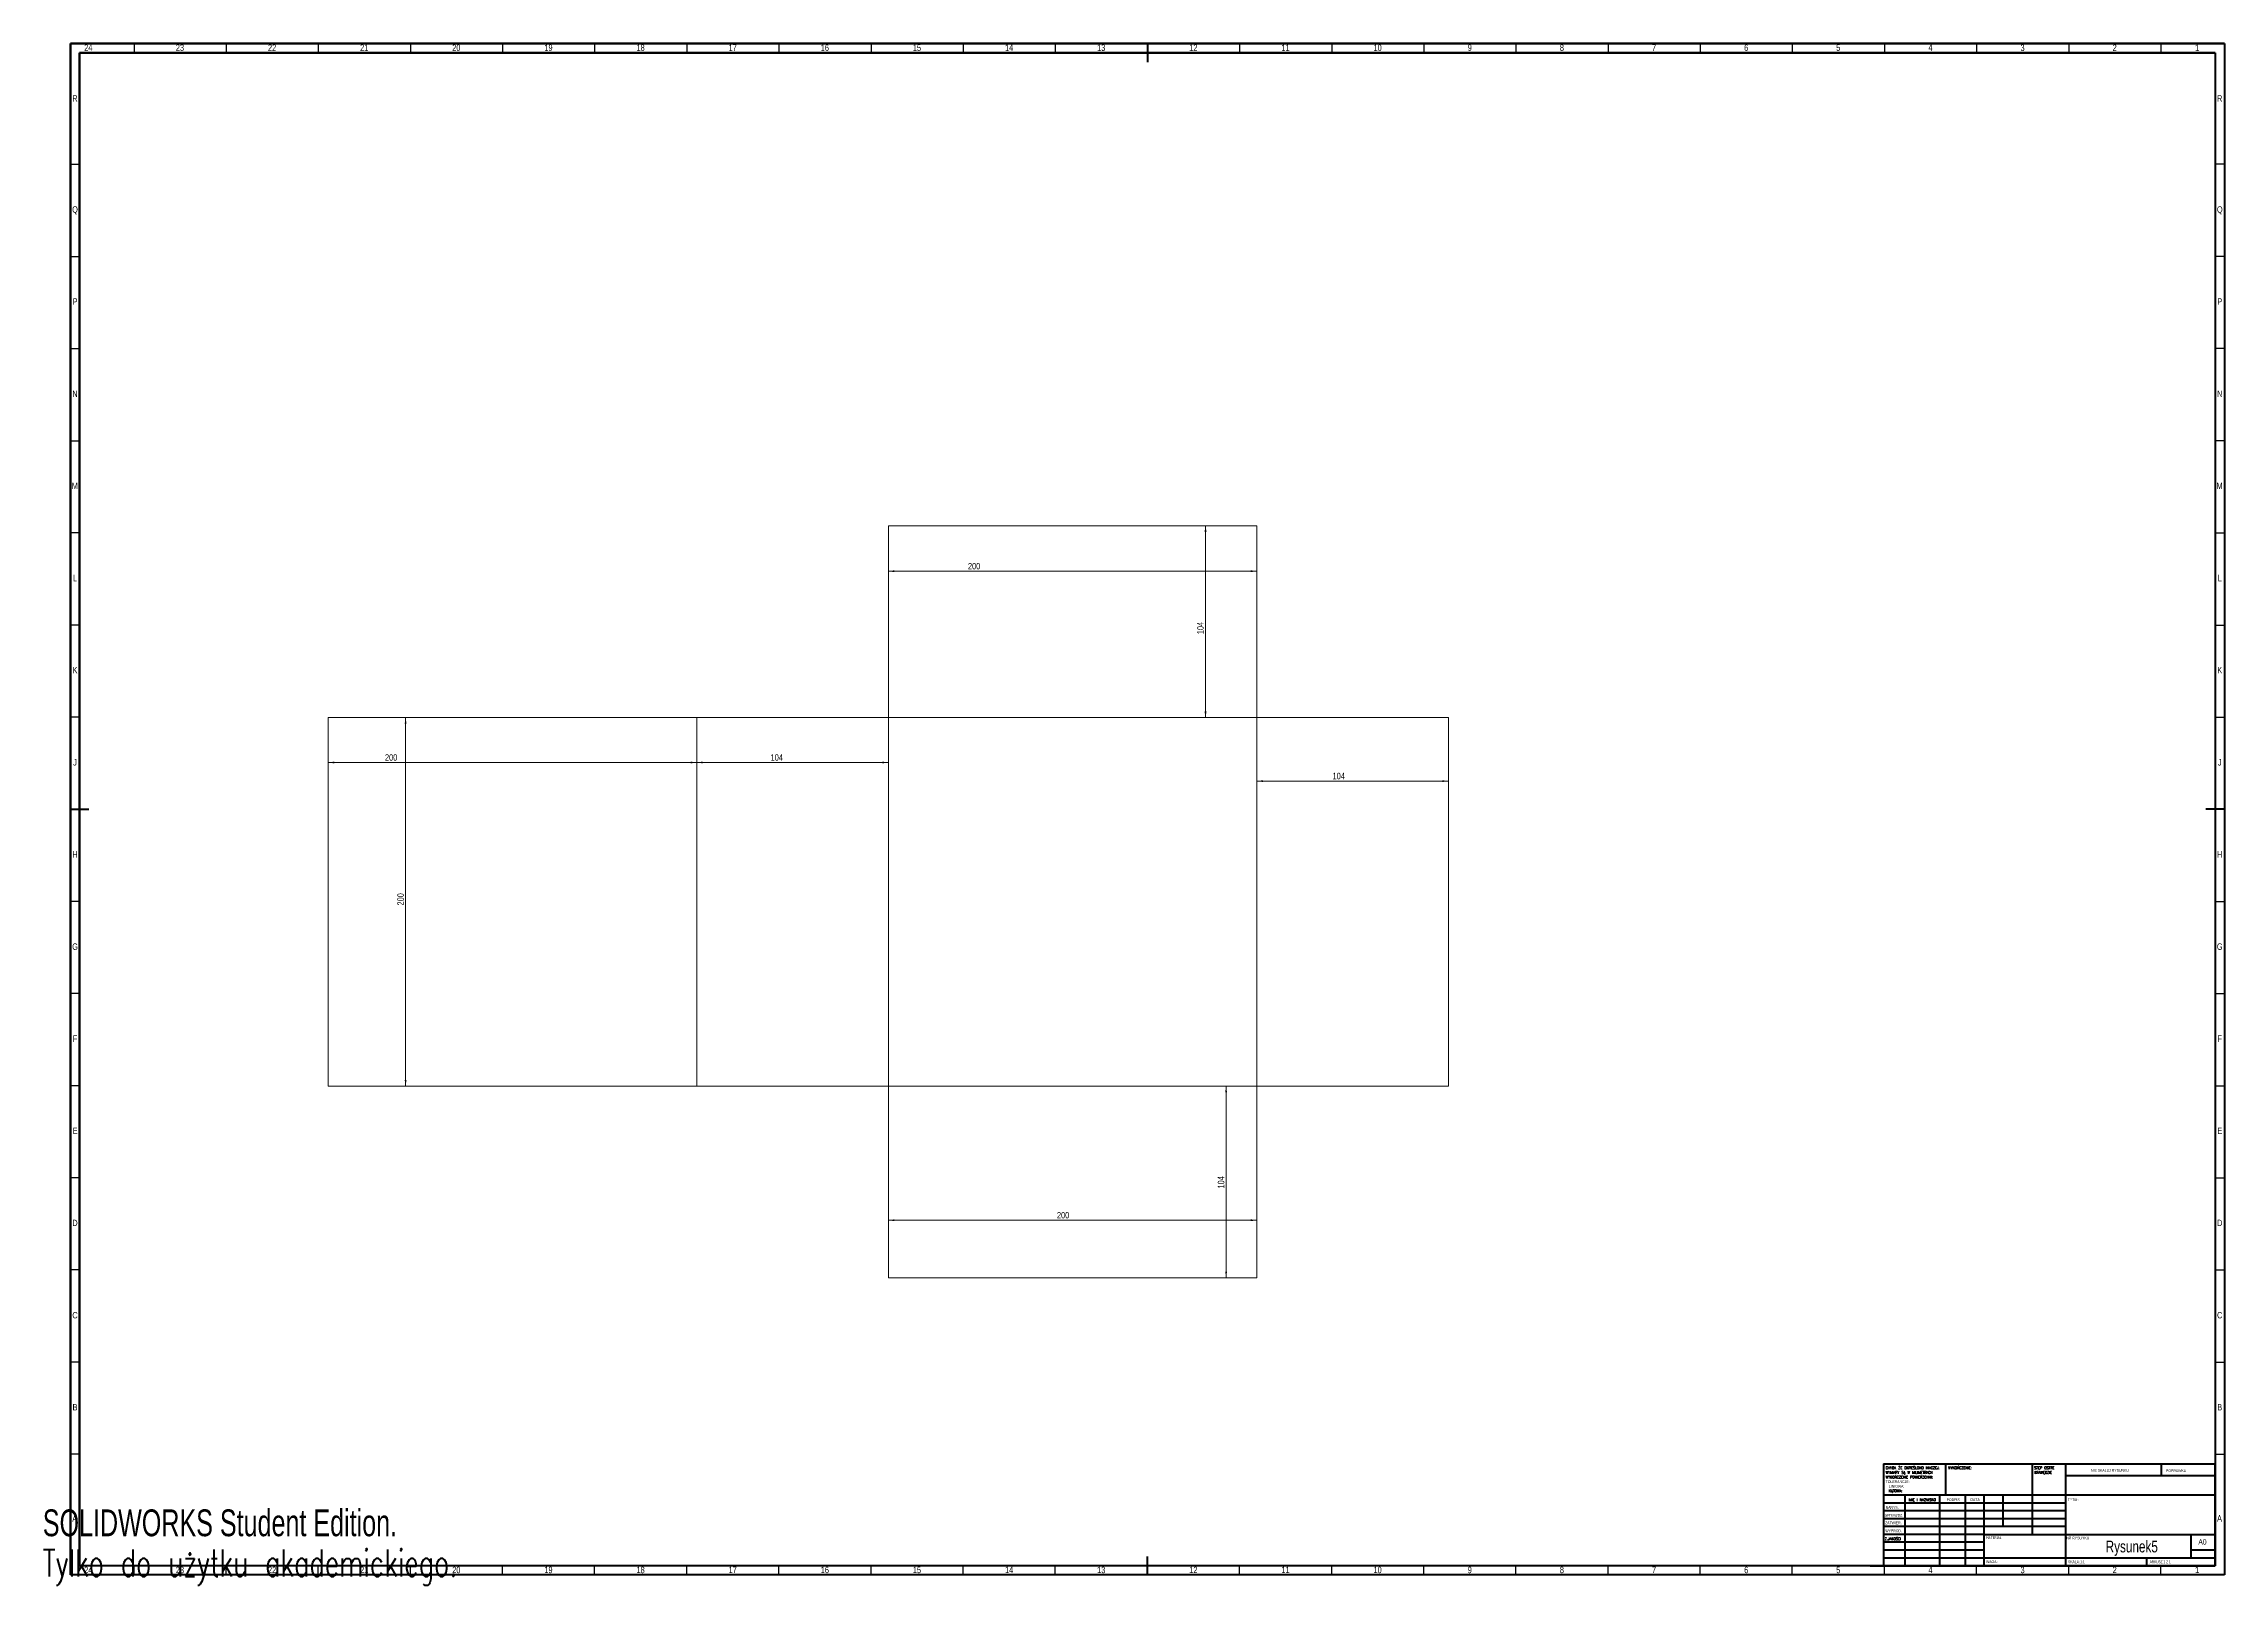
# Model space of a CAD drawing. Header units: millimetres. Extents: x 0 to 1184, y -1 to 836.
import ezdxf

# ---------------------------------------------------------------- set-up
doc = ezdxf.new("R2010")
doc.units = ezdxf.units.MM
doc.styles.add('SLDTEXTSTYLE0', font='TXT', dxfattribs={"width": 0.75})
doc.styles.add('SLDTEXTSTYLE1', font='TXT', dxfattribs={"width": 0.75, "bigfont": 'bigfont'})
doc.styles.add('SLDTEXTSTYLE2', font='TXT', dxfattribs={"width": 0.6875})
doc.styles.add('SLDTEXTSTYLE3', font='TXT', dxfattribs={"width": 0.7})
doc.styles.add('SLDTEXTSTYLE4', font='TXT', dxfattribs={"width": 0.7, "bigfont": 'bigfont'})
doc.dimstyles.new('SLDDIMSTYLE0', dxfattribs={"dimtxt": 3.5, "dimasz": 3.302, "dimexe": 0, "dimexo": 0.0625, "dimgap": 0.875, "dimtad": 1, "dimrnd": 1e-09, "dimzin": 12, "dimdsep": 46, "dimtxsty": 'SLDTEXTSTYLE0', "dimsah": 1, "dimcen": 0.09, "dimadec": 0, "dimazin": 3, "dimtfac": 1, "dimtofl": 0, "dimtmove": 0, "dimatfit": 3, "dimfxl": 0, "dimfrac": 2, "dimtolj": 1, "dimtzin": 12, "dimarcsym": 0})

# ---------------------------------------------------------------- blocks, each defined once
blk = doc.blocks.new('_D')
at = {"color": 7, "linetype": 'Continuous', "lineweight": 0}
for p, q in [((155.9, 470.3), (197.9, 470.3)), ((196.9, 470.3), (196.9, 270.3)), ((155.9, 270.3), (197.9, 270.3))]:
    blk.add_line(p, q, dxfattribs=at)
for points in [[(196.9, 470.3), (196.4, 467), (197.4, 467)], [(196.9, 270.3), (197.4, 273.6), (196.4, 273.6)]]:
    blk.add_solid(points, dxfattribs=at)
at = {"color": 7, "linetype": 'Continuous', "lineweight": 0, "insert": (192.4, 368.3), "char_height": 3.5, "attachment_point": 1, "rotation": 90, "style": 'SLDTEXTSTYLE0'}
blk.add_mtext('200', dxfattribs=at)
blk = doc.blocks.new('_D_1')
at = {"color": 7, "linetype": 'Continuous', "lineweight": 0}
for p, q in [((458.9, 573.3), (458.9, 548.7)), ((658.9, 573.3), (658.9, 548.7)), ((458.9, 549.7), (658.9, 549.7))]:
    blk.add_line(p, q, dxfattribs=at)
for points in [[(458.9, 549.7), (462.2, 549.2), (462.2, 550.2)], [(658.9, 549.7), (655.6, 550.2), (655.6, 549.2)]]:
    blk.add_solid(points, dxfattribs=at)
at = {"color": 7, "linetype": 'Continuous', "lineweight": 0, "insert": (502.1, 554.2), "char_height": 3.5, "attachment_point": 1, "style": 'SLDTEXTSTYLE0'}
blk.add_mtext('200', dxfattribs=at)
blk = doc.blocks.new('_D_2')
at = {"color": 7, "linetype": 'Continuous', "lineweight": 0}
for p, q in [((458.9, 167.3), (458.9, 198.5)), ((458.9, 197.5), (658.9, 197.5)), ((658.9, 167.3), (658.9, 198.5))]:
    blk.add_line(p, q, dxfattribs=at)
for points in [[(458.9, 197.5), (462.2, 197), (462.2, 198)], [(658.9, 197.5), (655.6, 198), (655.6, 197)]]:
    blk.add_solid(points, dxfattribs=at)
at = {"color": 7, "linetype": 'Continuous', "lineweight": 0, "insert": (550.4, 202), "char_height": 3.5, "attachment_point": 1, "style": 'SLDTEXTSTYLE0'}
blk.add_mtext('200', dxfattribs=at)
blk = doc.blocks.new('_D_3')
at = {"color": 7, "linetype": 'Continuous', "lineweight": 0}
for p, q in [((154.9, 469.3), (154.9, 444.9)), ((354.9, 469.3), (354.9, 444.9)), ((154.9, 445.9), (354.9, 445.9))]:
    blk.add_line(p, q, dxfattribs=at)
for points in [[(154.9, 445.9), (158.2, 445.4), (158.2, 446.4)], [(354.9, 445.9), (351.6, 446.4), (351.6, 445.4)]]:
    blk.add_solid(points, dxfattribs=at)
at = {"color": 7, "linetype": 'Continuous', "lineweight": 0, "insert": (185.7, 450.4), "char_height": 3.5, "attachment_point": 1, "style": 'SLDTEXTSTYLE0'}
blk.add_mtext('200', dxfattribs=at)
blk = doc.blocks.new('_D_4')
at = {"color": 7, "linetype": 'Continuous', "lineweight": 0}
for p, q in [((354.9, 469.3), (354.9, 444.9)), ((458.9, 469.3), (458.9, 444.9)), ((354.9, 445.9), (458.9, 445.9))]:
    blk.add_line(p, q, dxfattribs=at)
for points in [[(354.9, 445.9), (358.2, 445.4), (358.2, 446.4)], [(458.9, 445.9), (455.6, 446.4), (455.6, 445.4)]]:
    blk.add_solid(points, dxfattribs=at)
at = {"color": 7, "linetype": 'Continuous', "lineweight": 0, "insert": (395, 450.4), "char_height": 3.5, "attachment_point": 1, "style": 'SLDTEXTSTYLE0'}
blk.add_mtext('104', dxfattribs=at)
blk = doc.blocks.new('_D_5')
at = {"color": 7, "linetype": 'Continuous', "lineweight": 0}
for p, q in [((658.9, 469.3), (658.9, 434.8)), ((762.9, 469.3), (762.9, 434.8)), ((658.9, 435.8), (762.9, 435.8))]:
    blk.add_line(p, q, dxfattribs=at)
for points in [[(658.9, 435.8), (662.2, 435.3), (662.2, 436.3)], [(762.9, 435.8), (759.6, 436.3), (759.6, 435.3)]]:
    blk.add_solid(points, dxfattribs=at)
at = {"color": 7, "linetype": 'Continuous', "lineweight": 0, "insert": (700, 440.3), "char_height": 3.5, "attachment_point": 1, "style": 'SLDTEXTSTYLE0'}
blk.add_mtext('104', dxfattribs=at)
blk = doc.blocks.new('_D_6')
at = {"color": 7, "linetype": 'Continuous', "lineweight": 0}
for p, q in [((657.9, 574.3), (630, 574.3)), ((631, 470.3), (631, 574.3)), ((657.9, 470.3), (630, 470.3))]:
    blk.add_line(p, q, dxfattribs=at)
for points in [[(631, 574.3), (630.5, 571), (631.6, 571)], [(631, 470.3), (631.6, 473.6), (630.5, 473.6)]]:
    blk.add_solid(points, dxfattribs=at)
at = {"color": 7, "linetype": 'Continuous', "lineweight": 0, "insert": (626.5, 515.5), "char_height": 3.5, "attachment_point": 1, "rotation": 90, "style": 'SLDTEXTSTYLE0'}
blk.add_mtext('104', dxfattribs=at)
blk = doc.blocks.new('_D_7')
at = {"color": 7, "linetype": 'Continuous', "lineweight": 0}
for p, q in [((657.9, 270.3), (641.2, 270.3)), ((642.2, 270.3), (642.2, 166.3)), ((657.9, 166.3), (641.2, 166.3))]:
    blk.add_line(p, q, dxfattribs=at)
for points in [[(642.2, 270.3), (641.7, 267), (642.7, 267)], [(642.2, 166.3), (642.7, 169.6), (641.7, 169.6)]]:
    blk.add_solid(points, dxfattribs=at)
at = {"color": 7, "linetype": 'Continuous', "lineweight": 0, "insert": (637.7, 214.7), "char_height": 3.5, "attachment_point": 1, "rotation": 90, "style": 'SLDTEXTSTYLE0'}
blk.add_mtext('104', dxfattribs=at)
blk = doc.blocks.new('SW_NOTE_0')
at = {"color": 0, "linetype": 'Continuous', "lineweight": 0, "char_height": 1.5, "attachment_point": 1}
for s, insert, style in [('CHYBA ŻE OKREŚLONO INACZEJ:', (0, 1.9), 'SLDTEXTSTYLE1'), ('TOLERANCJE:', (0, -5.6), 'SLDTEXTSTYLE0'), ('WYMIARY SĄ W MILIMETRACH', (0, -0.6), 'SLDTEXTSTYLE1'), ('WYKOŃCZENIE POWIERZCHNI:', (0, -3.1), 'SLDTEXTSTYLE1'), ('LINIOWA:', (1.7, -8.1), 'SLDTEXTSTYLE0'), ('KĄTOWA:', (1.7, -10.6), 'SLDTEXTSTYLE1')]:
    blk.add_mtext(s, dxfattribs=dict(at, insert=insert, style=style))
blk = doc.blocks.new('SW_NOTE_1')
at = {"color": 0, "linetype": 'Continuous', "lineweight": 0, "char_height": 1.5, "attachment_point": 1, "style": 'SLDTEXTSTYLE1'}
for s, insert in [('STĘP OSTRE', (0, 1.9)), ('KRAWĘDZIE', (0, -0.6))]:
    blk.add_mtext(s, dxfattribs=dict(at, insert=insert))

msp = doc.modelspace()

# ---------------------------------------------------------------- linework, layer by layer
at = {"color": 7, "linetype": 'Continuous', "lineweight": 60}
for p, q in [((15, 836), (1184, 836)), ((15, 5), (15, 836)), ((15, 836), (15, 5)), ((1184, 836), (15, 836)), ((20, 831), (1179, 831)), ((20, 10), (20, 831)), ((20, 831), (20, 10)), ((1179, 831), (20, 831)), ((599.5, 836), (599.5, 826)), ((599.5, 836), (599.5, 826)), ((1179, 831), (1179, 10)), ((1184, 836), (1184, 5)), ((15, 420.5), (25, 420.5)), ((15, 420.5), (25, 420.5)), ((1184, 420.5), (1174, 420.5)), ((1179, 10), (1179, 65.25)), ((1179, 65.25), (1179, 10)), ((599.5, 5), (599.5, 15)), ((1184, 5), (15, 5)), ((1179, 10), (20, 10)), ((991.8, 10), (1179, 10))]:
    msp.add_line(p, q, dxfattribs=at)
at = {"color": 7, "linetype": 'Continuous', "lineweight": 30}
for p, q in [((49.5, 836), (49.5, 831)), ((99.5, 836), (99.5, 831)), ((149.5, 836), (149.5, 831)), ((199.5, 836), (199.5, 831)), ((249.5, 836), (249.5, 831)), ((299.5, 836), (299.5, 831)), ((349.5, 836), (349.5, 831)), ((399.5, 836), (399.5, 831)), ((449.5, 836), (449.5, 831)), ((499.5, 836), (499.5, 831)), ((549.5, 836), (549.5, 831)), ((649.5, 836), (649.5, 831)), ((699.5, 836), (699.5, 831)), ((749.5, 836), (749.5, 831)), ((799.5, 836), (799.5, 831)), ((849.5, 836), (849.5, 831)), ((899.5, 836), (899.5, 831)), ((949.5, 836), (949.5, 831)), ((999.6, 836), (999.6, 831)), ((1049.5, 836), (1049.5, 831)), ((1099.5, 836), (1099.5, 831)), ((1149.5, 836), (1149.5, 831)), ((15, 770.5), (20, 770.5)), ((1184, 770.5), (1179, 770.5)), ((15, 720.5), (20, 720.5)), ((1184, 720.5), (1179, 720.5)), ((15, 670.5), (20, 670.5)), ((1184, 670.5), (1179, 670.5)), ((15, 620.5), (20, 620.5)), ((1184, 620.5), (1179, 620.5)), ((20, 570.5), (15, 570.5)), ((1179, 570.5), (1184, 570.5)), ((20, 520.5), (15, 520.5)), ((1179, 520.5), (1184, 520.5)), ((20, 470.5), (15, 470.5)), ((1179, 470.5), (1184, 470.5)), ((20, 370.5), (15, 370.5)), ((1179, 370.5), (1184, 370.5)), ((20, 320.5), (15, 320.5)), ((1179, 320.5), (1184, 320.5)), ((20, 270.5), (15, 270.5)), ((1179, 270.5), (1184, 270.5)), ((20, 220.5), (15, 220.5)), ((1179, 220.5), (1184, 220.5)), ((20, 170.5), (15, 170.5)), ((1179, 170.5), (1184, 170.5)), ((20, 120.5), (15, 120.5)), ((1179, 120.5), (1184, 120.5)), ((20, 70.5), (15, 70.5)), ((1179, 70.5), (1184, 70.5)), ((49.5, 5), (49.5, 10)), ((99.5, 5), (99.5, 10)), ((149.5, 5), (149.5, 10)), ((199.5, 5), (199.5, 10)), ((249.5, 5), (249.5, 10)), ((299.5, 5), (299.5, 10)), ((349.5, 5), (349.5, 10)), ((399.5, 5), (399.5, 10)), ((449.5, 5), (449.5, 10)), ((499.5, 5), (499.5, 10)), ((549.5, 5), (549.5, 10)), ((649.5, 5), (649.5, 10)), ((699.5, 5), (699.5, 10)), ((749.5, 5), (749.5, 10)), ((799.5, 5), (799.5, 10)), ((849.5, 5), (849.5, 10)), ((899.5, 5), (899.5, 10)), ((949.5, 5), (949.5, 10)), ((999.6, 5), (999.6, 10)), ((1049.5, 5), (1049.5, 10)), ((1099.5, 5), (1099.5, 10)), ((1149.5, 5), (1149.5, 10))]:
    msp.add_line(p, q, dxfattribs=at)
at = {"color": 7, "linetype": 'Continuous', "lineweight": 0}
for p, q in [((458.931, 470.298), (458.931, 574.298)), ((458.931, 574.298), (658.931, 574.298)), ((658.931, 470.298), (658.931, 574.298)), ((154.931, 470.298), (354.931, 470.298)), ((154.931, 470.298), (154.931, 270.298)), ((354.931, 470.298), (354.931, 270.298)), ((354.931, 470.298), (458.931, 470.298)), ((354.931, 470.298), (354.931, 270.298)), ((458.931, 470.298), (458.931, 270.298)), ((458.931, 470.298), (658.931, 470.298)), ((458.931, 470.298), (458.931, 270.298)), ((458.931, 470.298), (658.931, 470.298)), ((658.931, 470.298), (658.931, 270.298)), ((658.931, 470.298), (762.931, 470.298)), ((658.931, 470.298), (658.931, 270.298)), ((762.931, 470.298), (762.931, 270.298)), ((154.931, 270.298), (354.931, 270.298)), ((354.931, 270.298), (458.931, 270.298)), ((458.931, 270.298), (658.931, 270.298)), ((458.931, 270.298), (658.931, 270.298)), ((458.931, 270.298), (458.931, 166.298)), ((658.931, 270.298), (762.931, 270.298)), ((658.931, 270.298), (658.931, 166.298)), ((458.931, 166.298), (658.931, 166.298))]:
    msp.add_line(p, q, dxfattribs=at)
at = {"color": 7, "linetype": 'Continuous', "lineweight": 40}
for p, q in [((999, 65.25), (1179, 65.25)), ((999, 65.25), (999, 10)), ((1032.8, 48.25), (1032.8, 65.25)), ((1079.6, 65.25), (1079.6, 27)), ((1097.8, 65.25), (1097.8, 10)), ((1149.8, 58.875), (1149.8, 65.25)), ((1179, 48.25), (999, 48.25)), ((1010.564, 48.25), (1010.564, 10)), ((1029.442, 48.25), (1029.442, 10)), ((1043.399, 48.25), (1043.399, 10)), ((1053.6, 10), (1053.6, 48.25)), ((1064, 31.25), (1064, 48.25)), ((1179, 58.875), (1097.8, 58.875)), ((1097.8, 44), (999, 44)), ((1097.8, 39.75), (999, 39.75)), ((1097.8, 35.5), (999, 35.5)), ((1097.8, 31.25), (999, 31.25)), ((1053.6, 27), (999, 27)), ((1053.6, 27), (1179, 27)), ((1166, 14.25), (1166, 27)), ((1053.6, 22.75), (999, 22.75)), ((1053.6, 18.5), (999, 18.5)), ((999, 14.25), (1179, 14.25)), ((1142, 10), (1142, 14.25)), ((1179, 18.5), (1166, 18.5))]:
    msp.add_line(p, q, dxfattribs=at)

# ---------------------------------------------------------------- block references
at = {"color": 7, "linetype": 'Continuous', "lineweight": 0}
for name, p in [('SW_NOTE_0', (1000.182, 61.987)), ('SW_NOTE_1', (1080.821, 61.987))]:
    msp.add_blockref(name, p, dxfattribs=at)

# ---------------------------------------------------------------- texts
for s, insert, char_height, attachment_point, style in [('24', (24.68, 835.544), 3.5, 2, 'SLDTEXTSTYLE0'), ('23', (74.43, 835.544), 3.5, 2, 'SLDTEXTSTYLE0'), ('22', (124.43, 835.544), 3.5, 2, 'SLDTEXTSTYLE0'), ('21', (174.43, 835.544), 3.5, 2, 'SLDTEXTSTYLE0'), ('20', (224.43, 835.544), 3.5, 2, 'SLDTEXTSTYLE0'), ('19', (274.43, 835.544), 3.5, 2, 'SLDTEXTSTYLE0'), ('18', (324.43, 835.544), 3.5, 2, 'SLDTEXTSTYLE0'), ('17', (374.43, 835.544), 3.5, 2, 'SLDTEXTSTYLE0'), ('16', (424.43, 835.544), 3.5, 2, 'SLDTEXTSTYLE0'), ('15', (474.43, 835.544), 3.5, 2, 'SLDTEXTSTYLE0'), ('14', (524.43, 835.544), 3.5, 2, 'SLDTEXTSTYLE0'), ('13', (574.43, 835.544), 3.5, 2, 'SLDTEXTSTYLE0'), ('12', (624.43, 835.544), 3.5, 2, 'SLDTEXTSTYLE0'), ('11', (674.43, 835.544), 3.5, 2, 'SLDTEXTSTYLE0'), ('10', (724.43, 835.544), 3.5, 2, 'SLDTEXTSTYLE0'), ('9', (774.465, 835.544), 3.5, 2, 'SLDTEXTSTYLE0'), ('8', (824.465, 835.544), 3.5, 2, 'SLDTEXTSTYLE0'), ('7', (874.465, 835.544), 3.5, 2, 'SLDTEXTSTYLE0'), ('6', (924.465, 835.544), 3.5, 2, 'SLDTEXTSTYLE0'), ('5', (974.465, 835.544), 3.5, 2, 'SLDTEXTSTYLE0'), ('4', (1024.465, 835.544), 3.5, 2, 'SLDTEXTSTYLE0'), ('3', (1074.465, 835.544), 3.5, 2, 'SLDTEXTSTYLE0'), ('2', (1124.465, 835.544), 3.5, 2, 'SLDTEXTSTYLE0'), ('1', (1169.215, 835.544), 3.5, 2, 'SLDTEXTSTYLE0'), ('R', (17.45, 807.985), 3.5, 2, 'SLDTEXTSTYLE0'), ('R', (1181.45, 807.985), 3.5, 2, 'SLDTEXTSTYLE0'), ('Q', (17.491, 747.735), 3.5, 2, 'SLDTEXTSTYLE0'), ('Q', (1181.491, 747.735), 3.5, 2, 'SLDTEXTSTYLE0'), ('P', (17.487, 697.794), 3.5, 2, 'SLDTEXTSTYLE0'), ('P', (1181.487, 697.794), 3.5, 2, 'SLDTEXTSTYLE0'), ('N', (17.47, 647.735), 3.5, 2, 'SLDTEXTSTYLE0'), ('N', (1181.47, 647.735), 3.5, 2, 'SLDTEXTSTYLE0'), ('M', (17.38, 597.794), 3.5, 2, 'SLDTEXTSTYLE0'), ('M', (1181.38, 597.794), 3.5, 2, 'SLDTEXTSTYLE0'), ('L', (17.462, 547.735), 3.5, 2, 'SLDTEXTSTYLE0'), ('L', (1181.462, 547.735), 3.5, 2, 'SLDTEXTSTYLE0'), ('K', (17.489, 497.794), 3.5, 2, 'SLDTEXTSTYLE0'), ('K', (1181.489, 497.794), 3.5, 2, 'SLDTEXTSTYLE0'), ('J', (17.468, 447.735), 3.5, 2, 'SLDTEXTSTYLE0'), ('J', (1181.468, 447.735), 3.5, 2, 'SLDTEXTSTYLE0'), ('H', (17.491, 397.794), 3.5, 2, 'SLDTEXTSTYLE0'), ('H', (1181.491, 397.794), 3.5, 2, 'SLDTEXTSTYLE0'), ('G', (17.489, 347.735), 3.5, 2, 'SLDTEXTSTYLE0'), ('G', (1181.489, 347.735), 3.5, 2, 'SLDTEXTSTYLE0'), ('F', (17.464, 297.794), 3.5, 2, 'SLDTEXTSTYLE0'), ('F', (1181.464, 297.794), 3.5, 2, 'SLDTEXTSTYLE0'), ('E', (17.506, 247.735), 3.5, 2, 'SLDTEXTSTYLE0'), ('E', (1181.506, 247.735), 3.5, 2, 'SLDTEXTSTYLE0'), ('D', (17.46, 197.794), 3.5, 2, 'SLDTEXTSTYLE0'), ('D', (1181.46, 197.794), 3.5, 2, 'SLDTEXTSTYLE0'), ('C', (17.464, 147.735), 3.5, 2, 'SLDTEXTSTYLE0'), ('C', (1181.464, 147.735), 3.5, 2, 'SLDTEXTSTYLE0'), ('B', (17.473, 97.794), 3.5, 2, 'SLDTEXTSTYLE0'), ('B', (1181.473, 97.794), 3.5, 2, 'SLDTEXTSTYLE0'), ('WYKOŃCZENIE:', (1034.123, 63.921), 1.5, 1, 'SLDTEXTSTYLE1'), ('NIE SKALUJ RYSUNKU', (1111.615, 62.533), 1.5, 1, 'SLDTEXTSTYLE0'), ('POPRAWKA', (1152.328, 62.335), 1.5, 1, 'SLDTEXTSTYLE0'), ('A', (17.36, 37.485), 3.5, 2, 'SLDTEXTSTYLE0'), ('SPRAWDZ.', (999.735, 38.162), 1.5, 1, 'SLDTEXTSTYLE0'), ('NARYS.', (1000.182, 42.385), 1.5, 1, 'SLDTEXTSTYLE0'), ('IMIĘ I NAZWISKO', (1012.617, 46.576), 1.5, 1, 'SLDTEXTSTYLE1'), ('PODPIS', (1033.268, 46.576), 1.5, 1, 'SLDTEXTSTYLE0'), ('DATA', (1046.215, 46.576), 1.5, 1, 'SLDTEXTSTYLE0'), ('TYTUŁ:', (1099.079, 46.576), 1.5, 1, 'SLDTEXTSTYLE1'), ('A', (1181.36, 37.485), 3.5, 2, 'SLDTEXTSTYLE0'), ('Z.JAKOŚCI', (999.669, 25.35), 1.5, 1, 'SLDTEXTSTYLE1'), ('ZATWIER.', (999.839, 34.066), 1.5, 1, 'SLDTEXTSTYLE0'), ('WYPROD.', (999.99, 29.716), 1.5, 1, 'SLDTEXTSTYLE0'), ('MATERIAŁ:', (1054.646, 25.986), 1.5, 1, 'SLDTEXTSTYLE1'), ('NR RYSUNKU', (1098.209, 25.843), 1.5, 1, 'SLDTEXTSTYLE0'), ('Rysunek5', (1133.731, 23.607), 6.35, 2, 'SLDTEXTSTYLE0'), ('A0', (1169.871, 24.406), 2.9104, 1, 'SLDTEXTSTYLE0'), ('WAGA:', (1054.618, 12.949), 1.4986, 1, 'SLDTEXTSTYLE0'), ('SKALA:1:1', (1099.074, 12.9), 1.5, 1, 'SLDTEXTSTYLE0'), ('ARKUSZ 1 Z 1', (1143.478, 12.9), 1.5, 1, 'SLDTEXTSTYLE2'), ('24', (24.68, 9.485), 3.5, 2, 'SLDTEXTSTYLE0'), ('23', (74.43, 9.485), 3.5, 2, 'SLDTEXTSTYLE0'), ('22', (124.43, 9.485), 3.5, 2, 'SLDTEXTSTYLE0'), ('21', (174.43, 9.485), 3.5, 2, 'SLDTEXTSTYLE0'), ('20', (224.43, 9.485), 3.5, 2, 'SLDTEXTSTYLE0'), ('19', (274.43, 9.485), 3.5, 2, 'SLDTEXTSTYLE0'), ('18', (324.43, 9.485), 3.5, 2, 'SLDTEXTSTYLE0'), ('17', (374.43, 9.485), 3.5, 2, 'SLDTEXTSTYLE0'), ('16', (424.43, 9.485), 3.5, 2, 'SLDTEXTSTYLE0'), ('15', (474.43, 9.485), 3.5, 2, 'SLDTEXTSTYLE0'), ('14', (524.43, 9.485), 3.5, 2, 'SLDTEXTSTYLE0'), ('13', (574.43, 9.485), 3.5, 2, 'SLDTEXTSTYLE0'), ('12', (624.43, 9.485), 3.5, 2, 'SLDTEXTSTYLE0'), ('11', (674.43, 9.485), 3.5, 2, 'SLDTEXTSTYLE0'), ('10', (724.43, 9.485), 3.5, 2, 'SLDTEXTSTYLE0'), ('9', (774.465, 9.485), 3.5, 2, 'SLDTEXTSTYLE0'), ('8', (824.465, 9.485), 3.5, 2, 'SLDTEXTSTYLE0'), ('7', (874.465, 9.485), 3.5, 2, 'SLDTEXTSTYLE0'), ('6', (924.465, 9.485), 3.5, 2, 'SLDTEXTSTYLE0'), ('5', (974.465, 9.485), 3.5, 2, 'SLDTEXTSTYLE0'), ('4', (1024.465, 9.485), 3.5, 2, 'SLDTEXTSTYLE0'), ('3', (1074.465, 9.485), 3.5, 2, 'SLDTEXTSTYLE0'), ('2', (1124.465, 9.485), 3.5, 2, 'SLDTEXTSTYLE0'), ('1', (1169.215, 9.485), 3.5, 2, 'SLDTEXTSTYLE0')]:
    msp.add_mtext(s, dxfattribs=dict(at, insert=insert, char_height=char_height, attachment_point=attachment_point, style=style))
at = {"color": 7, "linetype": 'Continuous', "char_height": 14.5493, "attachment_point": 1}
for s, insert, style in [('SOLIDWORKS Student Edition.', (0, 40.579), 'SLDTEXTSTYLE3'), ('Tylko do użytku akademickiego.', (0, 18.755), 'SLDTEXTSTYLE4')]:
    msp.add_mtext(s, dxfattribs=dict(at, insert=insert, style=style))

# ---------------------------------------------------------------- dimensions: what is measured, and where the dimension line sits
at = {"color": 7, "linetype": 'Continuous', "lineweight": 0}
for base, p1, p2, picture, middle in [((658.931, 549.708), (458.931, 574.298), (658.931, 574.298), '_D_1', (505.955, 549.708)), ((354.931, 445.923), (154.931, 470.298), (354.931, 470.298), '_D_3', (189.535, 445.923)), ((458.931, 445.923), (354.931, 470.298), (458.931, 470.298), '_D_4', (398.865, 445.923)), ((762.931, 435.771), (658.931, 470.298), (762.931, 470.298), '_D_5', (703.916, 435.771)), ((658.931, 197.46), (458.931, 166.298), (658.931, 166.298), '_D_2', (554.26, 197.46))]:
    dim = msp.add_linear_dim(base=base, p1=p1, p2=p2, dimstyle='SLDDIMSTYLE0', dxfattribs=at)
    dim.commit()
    dim.dimension.update_dxf_attribs({"geometry": picture, "text_midpoint": middle, "dimtype": 160})
for base, p1, p2, picture, middle in [((631.046, 574.298), (658.931, 470.298), (658.931, 574.298), '_D_6', (631.046, 519.393)), ((196.87, 270.298), (154.931, 470.298), (154.931, 270.298), '_D', (196.87, 372.142)), ((642.202, 166.298), (658.931, 270.298), (658.931, 166.298), '_D_7', (642.202, 218.551))]:
    dim = msp.add_linear_dim(base=base, p1=p1, p2=p2, angle=90, dimstyle='SLDDIMSTYLE0', dxfattribs=at)
    dim.commit()
    dim.dimension.update_dxf_attribs({"geometry": picture, "text_midpoint": middle, "dimtype": 160})

doc.saveas('drawing.dxf')
